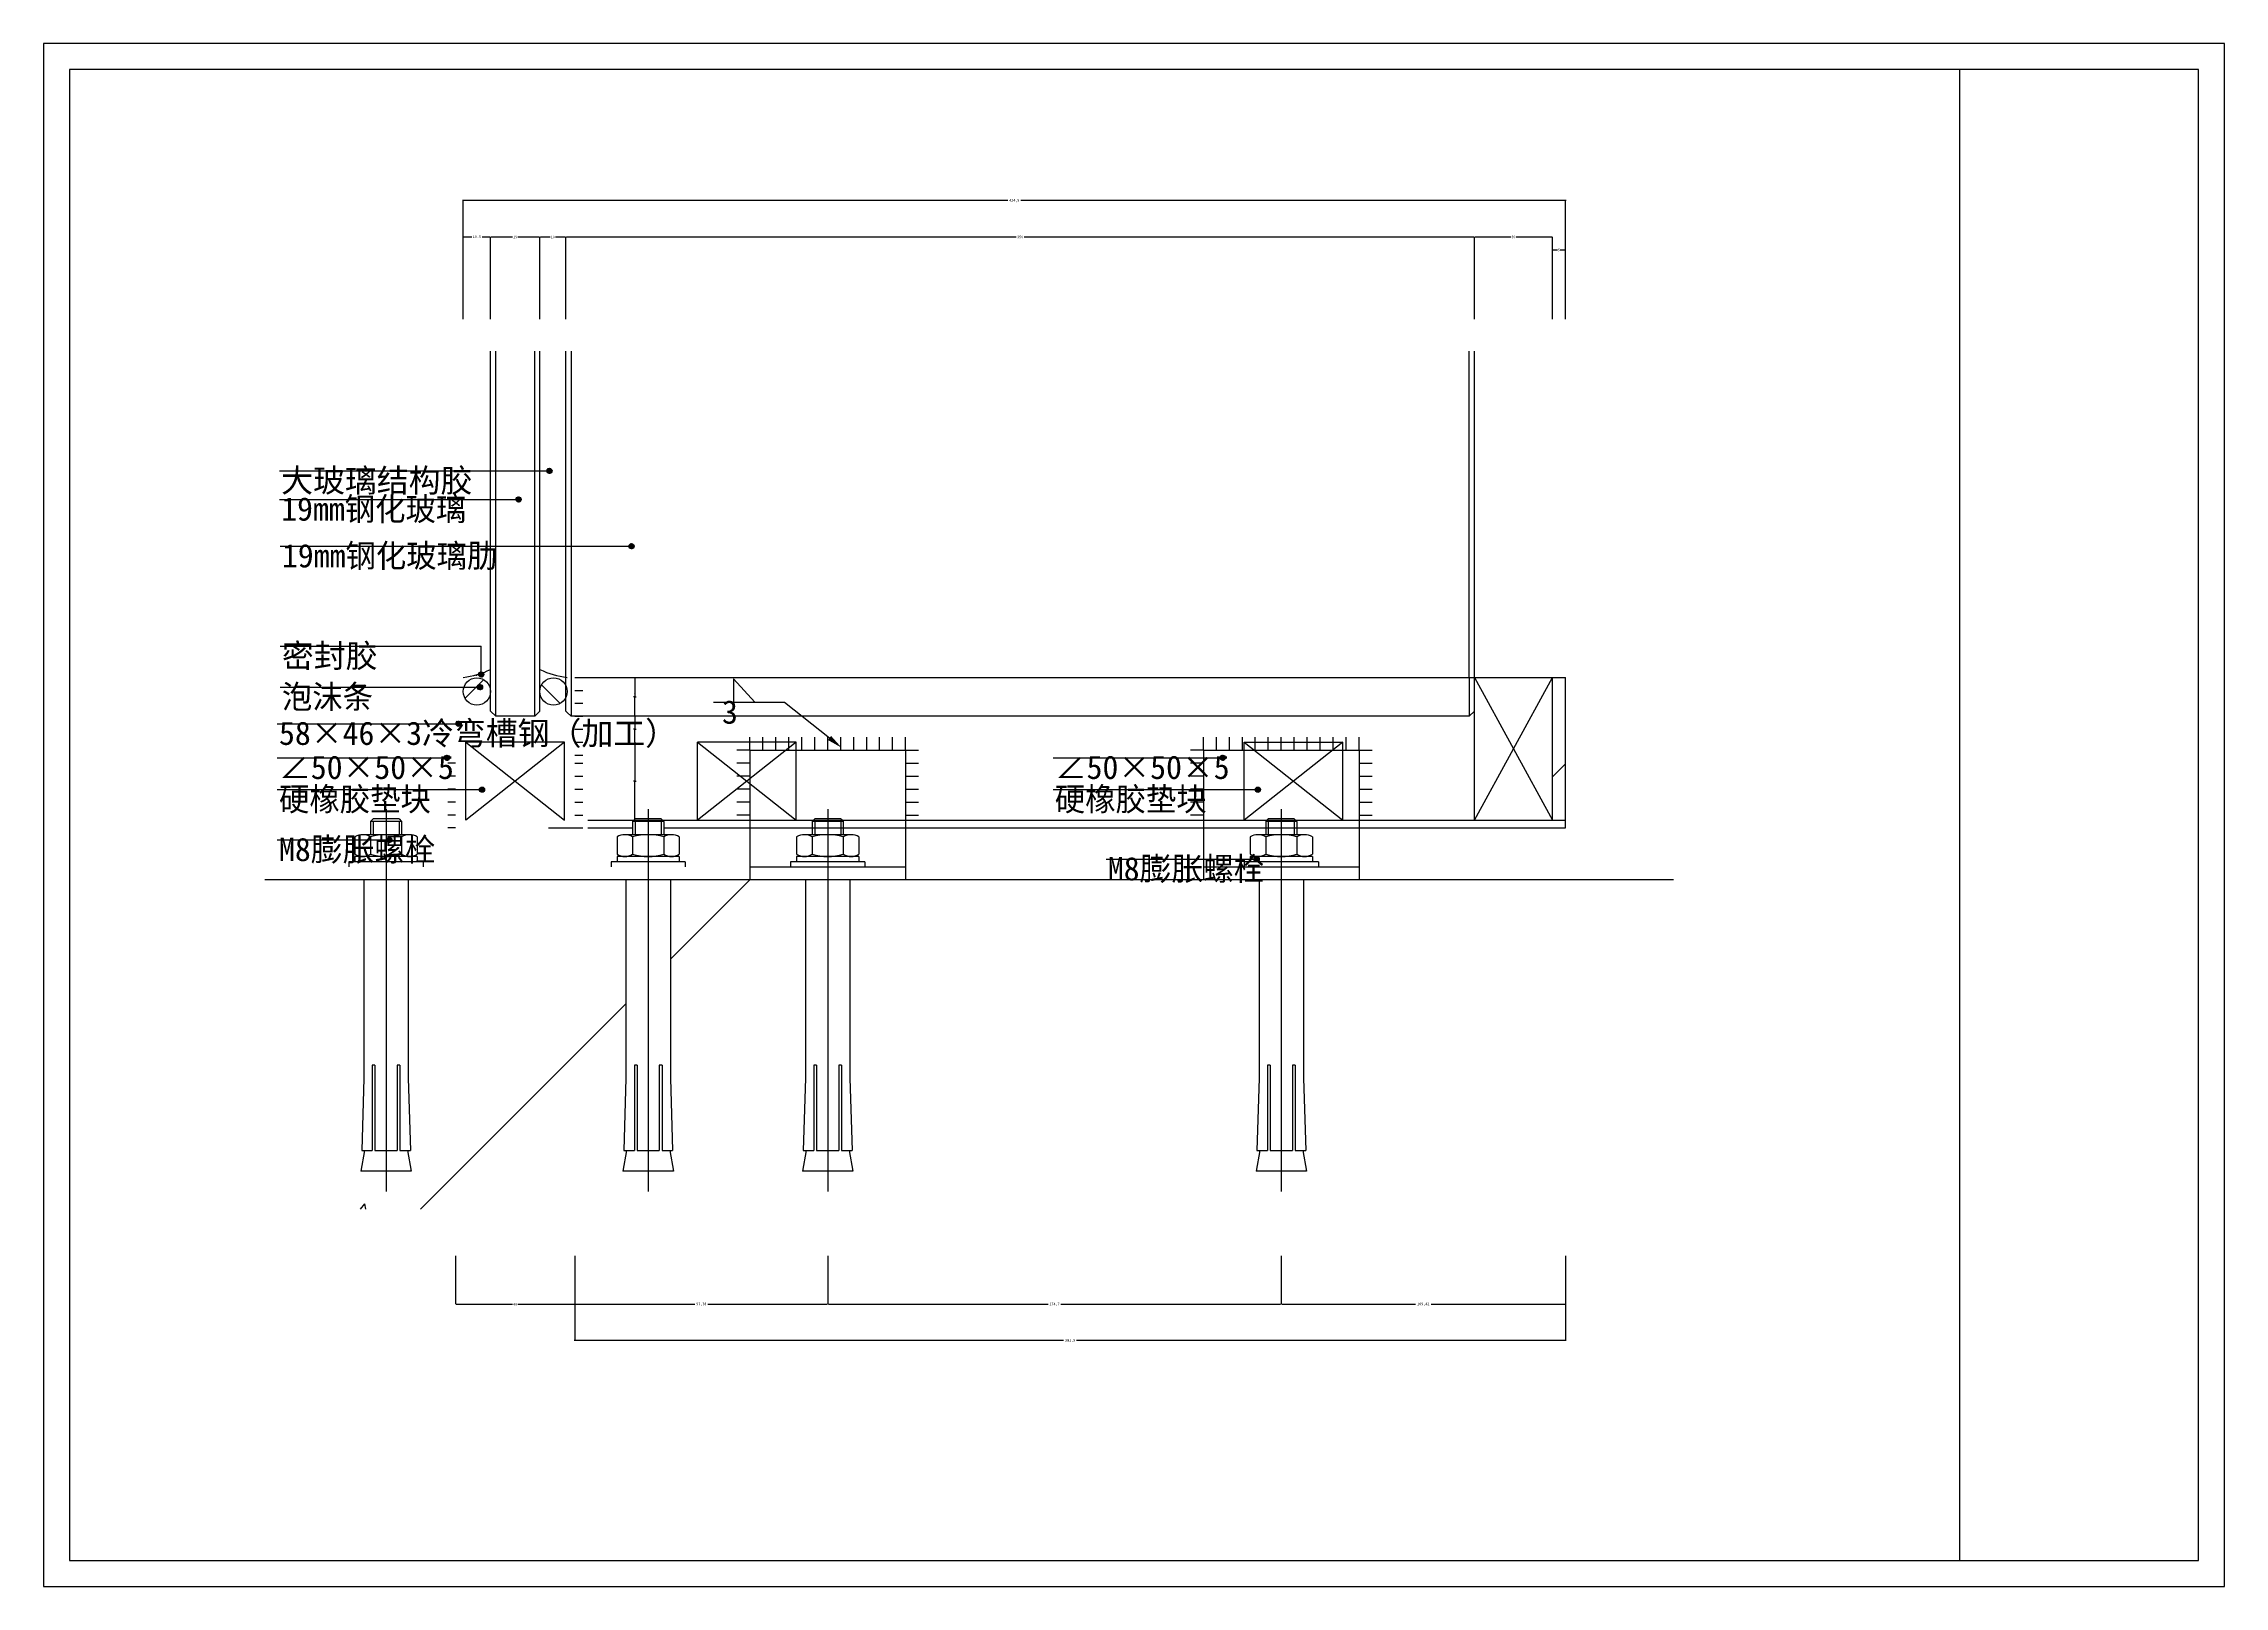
# Model space of a CAD drawing. Header units: metres. Extents: x 0 to 840, y 0 to 594.
import ezdxf

# ---------------------------------------------------------------- set-up
doc = ezdxf.new("R2010")
doc.units = ezdxf.units.M
for name, color, linetype in [('ASHADE', 1, 'Continuous'), ('图层1', 8, 'Continuous'), ('图框', 5, 'Continuous'), ('外形', 3, 'Continuous'), ('文字标注1', 4, 'Continuous'), ('轴线', 6, 'Continuous')]:
    doc.layers.add(name, color=color, linetype=linetype)
doc.dimstyles.get("Standard").update_dxf_attribs({"dimtxt": 2.5, "dimasz": 2.5, "dimexe": 1.25, "dimexo": 0.625, "dimtad": 1, "dimcen": 2.5, "dimazin": 3, "dimtfac": 1, "dimtmove": 0, "dimatfit": 3})

# ---------------------------------------------------------------- blocks, each defined once
blk = doc.blocks.new('_CLOSEDFILLED')
at = {"color": 0, "linetype": 'BYBLOCK'}
blk.add_solid([(-1, 0.2), (0, 0), (-1, -0.2)], dxfattribs=at)
blk = doc.blocks.new('*D1')
for p, q in [((161.65, 487.87), (161.65, 519.56)), ((161.9, 519.56), (164.9, 519.56)), ((168.9, 519.56), (171.9, 519.56)), ((172.15, 487.87), (172.15, 519.56))]:
    blk.add_line(p, q)
at = {"layer": 'Defpoints'}
for p in [(161.65, 519.56), (161.65, 487.87), (172.15, 487.87)]:
    blk.add_point(p, dxfattribs=at)
at = {"xscale": 0.25, "yscale": 0.25, "rotation": 180}
blk.add_blockref('_CLOSEDFILLED', (161.65, 519.56), dxfattribs=at)
at = {"xscale": 0.25, "yscale": 0.25}
blk.add_blockref('_CLOSEDFILLED', (172.15, 519.56), dxfattribs=at)
at = {"insert": (166.9, 519.56), "char_height": 1, "attachment_point": 5}
blk.add_mtext('10,5', dxfattribs=at)
blk = doc.blocks.new('*D2')
for p, q in [((172.15, 487.87), (172.15, 519.56)), ((172.4, 519.56), (180.65, 519.56)), ((182.65, 519.56), (190.9, 519.56)), ((191.15, 487.87), (191.15, 519.56))]:
    blk.add_line(p, q)
at = {"layer": 'Defpoints'}
for p in [(172.15, 519.56), (172.15, 487.87), (191.15, 487.87)]:
    blk.add_point(p, dxfattribs=at)
at = {"xscale": 0.25, "yscale": 0.25, "rotation": 180}
blk.add_blockref('_CLOSEDFILLED', (172.15, 519.56), dxfattribs=at)
at = {"xscale": 0.25, "yscale": 0.25}
blk.add_blockref('_CLOSEDFILLED', (191.15, 519.56), dxfattribs=at)
at = {"insert": (181.65, 519.56), "char_height": 1, "attachment_point": 5}
blk.add_mtext('19', dxfattribs=at)
blk = doc.blocks.new('*D3')
for p, q in [((191.15, 487.87), (191.15, 519.56)), ((191.4, 519.56), (195.15, 519.56)), ((197.15, 519.56), (200.9, 519.56)), ((201.15, 487.87), (201.15, 519.56))]:
    blk.add_line(p, q)
at = {"layer": 'Defpoints'}
for p in [(191.15, 519.56), (191.15, 487.87), (201.15, 487.87)]:
    blk.add_point(p, dxfattribs=at)
at = {"xscale": 0.25, "yscale": 0.25, "rotation": 180}
blk.add_blockref('_CLOSEDFILLED', (191.15, 519.56), dxfattribs=at)
at = {"xscale": 0.25, "yscale": 0.25}
blk.add_blockref('_CLOSEDFILLED', (201.15, 519.56), dxfattribs=at)
at = {"insert": (196.15, 519.56), "char_height": 1, "attachment_point": 5}
blk.add_mtext('10', dxfattribs=at)
blk = doc.blocks.new('*D4')
for p, q in [((201.15, 487.87), (201.15, 519.56)), ((201.4, 519.56), (374.65, 519.56)), ((377.65, 519.56), (550.9, 519.56)), ((551.15, 487.87), (551.15, 519.56))]:
    blk.add_line(p, q)
at = {"layer": 'Defpoints'}
for p in [(201.15, 519.56), (201.15, 487.87), (551.15, 487.87)]:
    blk.add_point(p, dxfattribs=at)
at = {"xscale": 0.25, "yscale": 0.25, "rotation": 180}
blk.add_blockref('_CLOSEDFILLED', (201.15, 519.56), dxfattribs=at)
at = {"xscale": 0.25, "yscale": 0.25}
blk.add_blockref('_CLOSEDFILLED', (551.15, 519.56), dxfattribs=at)
at = {"insert": (376.15, 519.56), "char_height": 1, "attachment_point": 5}
blk.add_mtext('350', dxfattribs=at)
blk = doc.blocks.new('*D5')
for p, q in [((551.15, 487.87), (551.15, 519.56)), ((551.4, 519.56), (565.15, 519.56)), ((567.15, 519.56), (580.9, 519.56)), ((581.15, 487.87), (581.15, 519.56))]:
    blk.add_line(p, q)
at = {"layer": 'Defpoints'}
for p in [(551.15, 519.56), (551.15, 487.87), (581.15, 487.87)]:
    blk.add_point(p, dxfattribs=at)
at = {"xscale": 0.25, "yscale": 0.25, "rotation": 180}
blk.add_blockref('_CLOSEDFILLED', (551.15, 519.56), dxfattribs=at)
at = {"xscale": 0.25, "yscale": 0.25}
blk.add_blockref('_CLOSEDFILLED', (581.15, 519.56), dxfattribs=at)
at = {"insert": (566.15, 519.56), "char_height": 1, "attachment_point": 5}
blk.add_mtext('30', dxfattribs=at)
blk = doc.blocks.new('*D6')
for p, q in [((581.15, 487.87), (581.15, 514.56)), ((581.4, 514.56), (583.15, 514.56)), ((584.15, 514.56), (585.9, 514.56)), ((586.15, 487.87), (586.15, 514.56))]:
    blk.add_line(p, q)
at = {"layer": 'Defpoints'}
for p in [(581.15, 514.56), (581.15, 487.87), (586.15, 487.87)]:
    blk.add_point(p, dxfattribs=at)
at = {"xscale": 0.25, "yscale": 0.25, "rotation": 180}
blk.add_blockref('_CLOSEDFILLED', (581.15, 514.56), dxfattribs=at)
at = {"xscale": 0.25, "yscale": 0.25}
blk.add_blockref('_CLOSEDFILLED', (586.15, 514.56), dxfattribs=at)
at = {"insert": (583.65, 514.56), "char_height": 1, "attachment_point": 5}
blk.add_mtext('5', dxfattribs=at)
blk = doc.blocks.new('*D7')
for p, q in [((371.4, 533.56), (161.4, 533.56)), ((161.65, 487.87), (161.65, 533.56)), ((586.4, 533.56), (376.4, 533.56)), ((586.15, 487.87), (586.15, 533.56))]:
    blk.add_line(p, q)
at = {"layer": 'Defpoints'}
for p in [(586.15, 533.56), (161.65, 487.87), (586.15, 487.87)]:
    blk.add_point(p, dxfattribs=at)
at = {"xscale": 0.25, "yscale": 0.25}
blk.add_blockref('_CLOSEDFILLED', (161.65, 533.56), dxfattribs=at)
at = {"xscale": 0.25, "yscale": 0.25, "rotation": 180}
blk.add_blockref('_CLOSEDFILLED', (586.15, 533.56), dxfattribs=at)
at = {"insert": (373.9, 533.56), "char_height": 1, "attachment_point": 5}
blk.add_mtext('424,5', dxfattribs=at)
blk = doc.blocks.new('*D8')
for p, q in [((227.77, 350), (227.77, 342.5)), ((227.52, 342.5), (227.27, 342.5)), ((227.77, 335), (227.77, 342.5)), ((227.77, 342.5), (227.77, 342.5)), ((228.02, 342.5), (228.27, 342.5))]:
    blk.add_line(p, q)
at = {"layer": 'Defpoints'}
for p in [(227.77, 350), (227.77, 342.5), (227.77, 335)]:
    blk.add_point(p, dxfattribs=at)
at = {"xscale": 0.25, "yscale": 0.25}
blk.add_blockref('_CLOSEDFILLED', (227.77, 342.5), dxfattribs=at)
at = {"xscale": 0.25, "yscale": 0.25, "rotation": 180}
blk.add_blockref('_CLOSEDFILLED', (227.77, 342.5), dxfattribs=at)
at = {"insert": (227.77, 343.625), "char_height": 1, "attachment_point": 5}
blk.add_mtext('0', dxfattribs=at)
blk = doc.blocks.new('*D9')
for p, q in [((227.52, 330), (227.27, 330)), ((227.77, 335), (227.77, 330)), ((227.77, 325), (227.77, 330)), ((227.77, 330), (227.77, 330)), ((228.02, 330), (228.27, 330))]:
    blk.add_line(p, q)
at = {"layer": 'Defpoints'}
for p in [(227.77, 335), (227.77, 330), (227.77, 325)]:
    blk.add_point(p, dxfattribs=at)
at = {"xscale": 0.25, "yscale": 0.25}
blk.add_blockref('_CLOSEDFILLED', (227.77, 330), dxfattribs=at)
at = {"xscale": 0.25, "yscale": 0.25, "rotation": 180}
blk.add_blockref('_CLOSEDFILLED', (227.77, 330), dxfattribs=at)
at = {"insert": (227.77, 331.125), "char_height": 1, "attachment_point": 5}
blk.add_mtext('0', dxfattribs=at)
blk = doc.blocks.new('*D10')
for p, q in [((227.77, 325), (227.77, 310)), ((227.52, 310), (227.27, 310)), ((227.77, 295), (227.77, 310)), ((227.77, 310), (227.77, 310)), ((228.02, 310), (228.27, 310))]:
    blk.add_line(p, q)
at = {"layer": 'Defpoints'}
for p in [(227.77, 325), (227.77, 310), (227.77, 295)]:
    blk.add_point(p, dxfattribs=at)
at = {"xscale": 0.25, "yscale": 0.25}
blk.add_blockref('_CLOSEDFILLED', (227.77, 310), dxfattribs=at)
at = {"xscale": 0.25, "yscale": 0.25, "rotation": 180}
blk.add_blockref('_CLOSEDFILLED', (227.77, 310), dxfattribs=at)
at = {"insert": (227.77, 311.125), "char_height": 1, "attachment_point": 5}
blk.add_mtext('0', dxfattribs=at)
blk = doc.blocks.new('*D11')
for p, q in [((158.65, 127.25), (158.65, 108.62)), ((204.65, 127.25), (204.65, 108.62)), ((158.9, 108.62), (180.65, 108.62)), ((182.65, 108.62), (204.4, 108.62))]:
    blk.add_line(p, q)
at = {"layer": 'Defpoints'}
for p in [(158.65, 127.25), (204.65, 127.25), (158.65, 108.62)]:
    blk.add_point(p, dxfattribs=at)
at = {"xscale": 0.25, "yscale": 0.25, "rotation": 180}
blk.add_blockref('_CLOSEDFILLED', (158.65, 108.62), dxfattribs=at)
at = {"xscale": 0.25, "yscale": 0.25}
blk.add_blockref('_CLOSEDFILLED', (204.65, 108.62), dxfattribs=at)
at = {"insert": (181.65, 108.62), "char_height": 1, "attachment_point": 5}
blk.add_mtext('46', dxfattribs=at)
blk = doc.blocks.new('*D12')
for p, q in [((204.65, 127.25), (204.65, 108.62)), ((302.03, 127.25), (302.03, 108.62)), ((204.9, 108.62), (250.84, 108.62)), ((255.84, 108.62), (301.78, 108.62))]:
    blk.add_line(p, q)
at = {"layer": 'Defpoints'}
for p in [(204.65, 127.25), (302.03, 127.25), (204.65, 108.62)]:
    blk.add_point(p, dxfattribs=at)
at = {"xscale": 0.25, "yscale": 0.25, "rotation": 180}
blk.add_blockref('_CLOSEDFILLED', (204.65, 108.62), dxfattribs=at)
at = {"xscale": 0.25, "yscale": 0.25}
blk.add_blockref('_CLOSEDFILLED', (302.03, 108.62), dxfattribs=at)
at = {"insert": (253.34, 108.62), "char_height": 1, "attachment_point": 5}
blk.add_mtext('97,38', dxfattribs=at)
blk = doc.blocks.new('*D13')
for p, q in [((302.03, 127.25), (302.03, 108.62)), ((476.73, 127.25), (476.73, 108.62)), ((302.28, 108.62), (386.88, 108.62)), ((391.88, 108.62), (476.48, 108.62))]:
    blk.add_line(p, q)
at = {"layer": 'Defpoints'}
for p in [(302.03, 127.25), (476.73, 127.25), (302.03, 108.62)]:
    blk.add_point(p, dxfattribs=at)
at = {"xscale": 0.25, "yscale": 0.25, "rotation": 180}
blk.add_blockref('_CLOSEDFILLED', (302.03, 108.62), dxfattribs=at)
at = {"xscale": 0.25, "yscale": 0.25}
blk.add_blockref('_CLOSEDFILLED', (476.73, 108.62), dxfattribs=at)
at = {"insert": (389.38, 108.62), "char_height": 1, "attachment_point": 5}
blk.add_mtext('174,7', dxfattribs=at)
blk = doc.blocks.new('*D14')
for p, q in [((476.73, 127.25), (476.73, 108.62)), ((586.15, 127.25), (586.15, 108.62)), ((476.98, 108.62), (528.44, 108.62)), ((534.44, 108.62), (585.9, 108.62))]:
    blk.add_line(p, q)
at = {"layer": 'Defpoints'}
for p in [(476.73, 127.25), (586.15, 127.25), (476.73, 108.62)]:
    blk.add_point(p, dxfattribs=at)
at = {"xscale": 0.25, "yscale": 0.25, "rotation": 180}
blk.add_blockref('_CLOSEDFILLED', (476.73, 108.62), dxfattribs=at)
at = {"xscale": 0.25, "yscale": 0.25}
blk.add_blockref('_CLOSEDFILLED', (586.15, 108.62), dxfattribs=at)
at = {"insert": (531.44, 108.62), "char_height": 1, "attachment_point": 5}
blk.add_mtext('109,42', dxfattribs=at)
blk = doc.blocks.new('*D15')
for p, q in [((204.65, 127.25), (204.65, 94.62)), ((586.15, 127.25), (586.15, 94.62)), ((392.9, 94.62), (204.4, 94.62)), ((586.4, 94.62), (397.9, 94.62))]:
    blk.add_line(p, q)
at = {"layer": 'Defpoints'}
for p in [(204.65, 127.25), (586.15, 127.25), (586.15, 94.62)]:
    blk.add_point(p, dxfattribs=at)
at = {"xscale": 0.25, "yscale": 0.25}
blk.add_blockref('_CLOSEDFILLED', (204.65, 94.62), dxfattribs=at)
at = {"xscale": 0.25, "yscale": 0.25, "rotation": 180}
blk.add_blockref('_CLOSEDFILLED', (586.15, 94.62), dxfattribs=at)
at = {"insert": (395.4, 94.62), "char_height": 1, "attachment_point": 5}
blk.add_mtext('381,5', dxfattribs=at)

msp = doc.modelspace()

# ---------------------------------------------------------------- hatches: boundary and pattern name
at = {"layer": 'ASHADE'}
h = msp.add_hatch(dxfattribs=at)
h.set_pattern_fill('SOLID')
h.paths.add_polyline_path([(193.83, 429.48, 1), (195.83, 429.48, 1)])
h = msp.add_hatch(dxfattribs=at)
h.set_pattern_fill('SOLID')
h.paths.add_polyline_path([(181.93, 418.5, 1), (183.93, 418.5, 1)])
h = msp.add_hatch(dxfattribs=at)
h.set_pattern_fill('SOLID')
h.paths.add_polyline_path([(225.46, 400.5, 1), (227.46, 400.5, 1)])
h = msp.add_hatch(dxfattribs=at)
h.set_pattern_fill('SOLID')
h.paths.add_polyline_path([(167.09, 346.22, 1), (169.09, 346.22, 1)])
h = msp.add_hatch(dxfattribs=at)
h.set_pattern_fill('SOLID')
h.paths.add_polyline_path([(167.57, 351.1, 1), (169.57, 351.1, 1)])
h = msp.add_hatch(dxfattribs=at)
h.set_pattern_fill('SOLID')
h.paths.add_polyline_path([(158.85, 332.14, 1), (160.85, 332.14, 1)])
h = msp.add_hatch(dxfattribs=at)
h.set_pattern_fill('SOLID')
h.paths.add_polyline_path([(154.36, 319.02, 1), (156.36, 319.02, 1)])
h = msp.add_hatch(dxfattribs=at)
h.set_pattern_fill('SOLID')
h.paths.add_polyline_path([(453.18, 319.02, 1), (455.18, 319.02, 1)])
h = msp.add_hatch(dxfattribs=at)
h.set_pattern_fill('SOLID')
h.paths.add_polyline_path([(167.88, 306.76, 1), (169.88, 306.76, 1)])
h = msp.add_hatch(dxfattribs=at)
h.set_pattern_fill('SOLID')
h.paths.add_polyline_path([(466.7, 306.76, 1), (468.7, 306.76, 1)])
h = msp.add_hatch(dxfattribs=at)
h.set_pattern_fill('SOLID')
h.paths.add_polyline_path([(132.17, 287.41, 1), (134.17, 287.41, 1)])
h = msp.add_hatch(dxfattribs=at)
h.set_pattern_fill('SOLID')
h.paths.add_polyline_path([(466.27, 279.99, 1), (468.27, 279.99, 1)])
at = {"layer": '图层1'}
h = msp.add_hatch(dxfattribs=at)
h.set_pattern_fill('AR-SAND', scale=2)
h.paths.add_polyline_path([(201.15, 475.65), (191.15, 475.65), (191.15, 353.02, 0.08), (201.15, 350.06)])
h = msp.add_hatch(dxfattribs=at)
h.set_pattern_fill('AR-RROOF', scale=50)
h.paths.add_polyline_path([(549.15, 475.65), (203.15, 475.65), (203.15, 350), (204.65, 350), (549.15, 350)])
h = msp.add_hatch(dxfattribs=at)
h.set_pattern_fill('AR-SAND', scale=0.5)
h.paths.add_polyline_path([(172.15, 353.02, -0.09), (161.65, 350), (161.65, 344.57, -1), (172.15, 344.57)])
h = msp.add_hatch(dxfattribs=at)
h.set_pattern_fill('AR-SAND', scale=0.5)
h.paths.add_polyline_path([(191.15, 353.02, 0.09), (201.65, 350), (201.65, 344.57, 1), (191.15, 344.57)])
h = msp.add_hatch(dxfattribs=at)
h.set_pattern_fill('ANSI37', scale=20)
h.paths.add_polyline_path([(161.65, 344.57, 1), (172.15, 344.57, 1)])
h = msp.add_hatch(dxfattribs=at)
h.set_pattern_fill('ANSI37', scale=20)
h.paths.add_polyline_path([(191.15, 344.57, 1), (201.65, 344.57, 1)])
h = msp.add_hatch(dxfattribs=at)
h.set_pattern_fill('ANSI31', scale=20)
h.paths.add_polyline_path([(581.15, 295), (586.15, 295), (586.15, 350), (581.15, 350)])
h = msp.add_hatch(dxfattribs=at)
h.set_pattern_fill('ANSI31', scale=300)
h.paths.add_polyline_path([(468.15, 272), (310.6, 272), (310.6, 195.65), (311.43, 167.78), (310.34, 167.78), (311.74, 159.82), (292.31, 159.82), (293.71, 167.78), (292.63, 167.78), (293.45, 195.65), (293.45, 272), (241.45, 272), (241.45, 195.65), (242.27, 167.78), (241.18, 167.78), (242.58, 159.82), (223.16, 159.82), (224.56, 167.78), (223.47, 167.78), (224.29, 195.65), (224.29, 272), (204.65, 272), (140.48, 272), (140.48, 195.65), (141.3, 167.78), (140.22, 167.78), (141.62, 159.82), (122.19, 159.82), (123.59, 167.78), (122.51, 167.78), (123.33, 195.65), (123.33, 272), (85.15, 272), (85.15, 145.19), (627.82, 145.19), (627.82, 272), (485.3, 272), (485.3, 195.65), (486.13, 167.78), (485.04, 167.78), (486.44, 159.82), (467.01, 159.82), (468.42, 167.78), (467.33, 167.78), (468.15, 195.65)])
h = msp.add_hatch(dxfattribs=at)
h.set_pattern_fill('AR-CONC', scale=10)
h.paths.add_polyline_path([(468.15, 272), (310.6, 272), (310.6, 195.65), (311.43, 167.78), (310.34, 167.78), (311.74, 159.82), (292.31, 159.82), (293.71, 167.78), (292.63, 167.78), (293.45, 195.65), (293.45, 272), (241.45, 272), (241.45, 195.65), (242.27, 167.78), (241.18, 167.78), (242.58, 159.82), (223.16, 159.82), (224.56, 167.78), (223.47, 167.78), (224.29, 195.65), (224.29, 272), (204.65, 272), (140.48, 272), (140.48, 195.65), (141.3, 167.78), (140.22, 167.78), (141.62, 159.82), (122.19, 159.82), (123.59, 167.78), (122.51, 167.78), (123.33, 195.65), (123.33, 272), (85.15, 272), (85.15, 145.19), (627.82, 145.19), (627.82, 272), (485.3, 272), (485.3, 195.65), (486.13, 167.78), (485.04, 167.78), (486.44, 159.82), (467.01, 159.82), (468.42, 167.78), (467.33, 167.78), (468.15, 195.65)])

# ---------------------------------------------------------------- linework, layer by layer
for p, q in [((174.15, 335), (174.15, 475.65)), ((189.15, 335), (189.15, 475.65)), ((203.15, 475.65), (203.15, 350)), ((549.15, 350), (549.15, 475.65)), ((200.65, 325), (162.65, 325)), ((162.65, 295), (162.65, 325)), ((162.65, 325), (200.65, 295)), ((200.65, 325), (162.65, 295)), ((200.65, 295), (200.65, 325)), ((126.91, 295.55), (125.91, 294.55)), ((125.91, 294.55), (125.91, 289.4)), ((137.91, 294.55), (125.91, 294.55)), ((136.91, 295.55), (126.91, 295.55)), ((126.91, 294.55), (126.91, 289.4)), ((136.91, 295.55), (137.91, 294.55)), ((136.91, 294.55), (136.91, 289.4)), ((137.91, 294.55), (137.91, 289.4)), ((227.87, 295.55), (226.87, 294.55)), ((226.87, 294.55), (226.87, 289.4)), ((238.87, 294.55), (226.87, 294.55)), ((237.87, 295.55), (227.87, 295.55)), ((227.87, 294.55), (227.87, 289.4)), ((237.87, 295.55), (238.87, 294.55)), ((237.87, 294.55), (237.87, 289.4)), ((238.87, 294.55), (238.87, 289.4)), ((297.03, 295.55), (296.03, 294.55)), ((296.03, 294.55), (296.03, 289.4)), ((308.03, 294.55), (296.03, 294.55)), ((307.03, 295.55), (297.03, 295.55)), ((297.03, 294.55), (297.03, 289.4)), ((307.03, 295.55), (308.03, 294.55)), ((307.03, 294.55), (307.03, 289.4)), ((308.03, 294.55), (308.03, 289.4)), ((471.73, 295.55), (470.73, 294.55)), ((470.73, 294.55), (470.73, 289.4)), ((482.73, 294.55), (470.73, 294.55)), ((481.73, 295.55), (471.73, 295.55)), ((471.73, 294.55), (471.73, 289.4)), ((481.73, 295.55), (482.73, 294.55)), ((481.73, 294.55), (481.73, 289.4)), ((482.73, 294.55), (482.73, 289.4)), ((119.92, 288.54), (119.92, 281.87)), ((140.9, 289.4), (122.91, 289.4)), ((125.91, 288.54), (125.91, 281.87)), ((137.9, 288.54), (137.9, 281.87)), ((143.89, 288.54), (143.89, 281.87)), ((220.88, 288.54), (220.88, 281.87)), ((241.86, 289.4), (223.88, 289.4)), ((226.88, 288.54), (226.88, 281.87)), ((238.87, 288.54), (238.87, 281.87)), ((244.86, 288.54), (244.86, 281.87)), ((290.04, 288.54), (290.04, 281.87)), ((311.02, 289.4), (293.03, 289.4)), ((296.03, 288.54), (296.03, 281.87)), ((308.02, 288.54), (308.02, 281.87)), ((314.02, 288.54), (314.02, 281.87)), ((464.74, 288.54), (464.74, 281.87)), ((485.72, 289.4), (467.74, 289.4)), ((470.73, 288.54), (470.73, 281.87)), ((482.72, 288.54), (482.72, 281.87)), ((488.72, 288.54), (488.72, 281.87)), ((117.6, 279), (117.6, 277)), ((146.22, 279), (117.6, 279)), ((119.92, 281), (119.92, 279)), ((143.89, 281), (119.92, 281)), ((143.89, 281), (143.89, 279)), ((146.22, 279), (146.22, 277)), ((218.56, 279), (218.56, 277)), ((247.18, 279), (218.56, 279)), ((220.88, 281), (220.88, 279)), ((244.86, 281), (220.88, 281)), ((244.86, 281), (244.86, 279)), ((247.18, 279), (247.18, 277)), ((316.34, 279), (287.72, 279)), ((287.72, 279), (287.72, 277)), ((314.02, 281), (290.04, 281)), ((290.04, 281), (290.04, 279)), ((314.02, 281), (314.02, 279)), ((316.34, 279), (316.34, 277)), ((462.42, 279), (462.42, 277)), ((491.04, 279), (462.42, 279)), ((464.74, 281), (464.74, 279)), ((488.72, 281), (464.74, 281)), ((488.72, 281), (488.72, 279)), ((491.04, 279), (491.04, 277)), ((123.33, 272), (123.33, 195.65)), ((140.48, 272), (140.48, 195.65)), ((224.29, 272), (224.29, 195.65)), ((241.45, 272), (241.45, 195.65)), ((293.45, 272), (293.45, 195.65)), ((310.6, 272), (310.6, 195.65)), ((468.15, 272), (468.15, 195.65)), ((485.3, 272), (485.3, 195.65)), ((123.33, 195.65), (122.51, 167.78)), ((126.58, 200.73), (126.58, 167.78)), ((127.62, 200.73), (126.58, 200.73)), ((127.62, 200.73), (127.62, 167.78)), ((136.19, 200.73), (136.19, 167.78)), ((137.23, 200.73), (136.19, 200.73)), ((137.23, 200.73), (137.23, 167.78)), ((140.48, 195.65), (141.3, 167.78)), ((224.29, 195.65), (223.47, 167.78)), ((227.54, 200.73), (227.54, 167.78)), ((228.58, 200.73), (227.54, 200.73)), ((228.58, 200.73), (228.58, 167.78)), ((237.16, 200.73), (237.16, 167.78)), ((238.2, 200.73), (237.16, 200.73)), ((238.2, 200.73), (238.2, 167.78)), ((241.45, 195.65), (242.27, 167.78)), ((293.45, 195.65), (292.63, 167.78)), ((297.74, 200.73), (296.7, 200.73)), ((296.7, 200.73), (296.7, 167.78)), ((297.74, 200.73), (297.74, 167.78)), ((307.35, 200.73), (306.31, 200.73)), ((306.31, 200.73), (306.31, 167.78)), ((307.35, 200.73), (307.35, 167.78)), ((310.6, 195.65), (311.43, 167.78)), ((468.15, 195.65), (467.33, 167.78)), ((471.4, 200.73), (471.4, 167.78)), ((472.44, 200.73), (471.4, 200.73)), ((472.44, 200.73), (472.44, 167.78)), ((481.02, 200.73), (481.02, 167.78)), ((482.06, 200.73), (481.02, 200.73)), ((482.06, 200.73), (482.06, 167.78)), ((485.3, 195.65), (486.13, 167.78)), ((123.59, 167.78), (122.19, 159.82)), ((141.62, 159.82), (122.19, 159.82)), ((122.51, 167.78), (126.58, 167.78)), ((127.62, 167.78), (136.19, 167.78)), ((137.23, 167.78), (141.3, 167.78)), ((140.22, 167.78), (141.62, 159.82)), ((224.56, 167.78), (223.16, 159.82)), ((242.58, 159.82), (223.16, 159.82)), ((223.47, 167.78), (227.54, 167.78)), ((228.58, 167.78), (237.16, 167.78)), ((238.2, 167.78), (242.27, 167.78)), ((241.18, 167.78), (242.58, 159.82)), ((293.71, 167.78), (292.31, 159.82)), ((311.74, 159.82), (292.31, 159.82)), ((292.63, 167.78), (296.7, 167.78)), ((297.74, 167.78), (306.31, 167.78)), ((307.35, 167.78), (311.43, 167.78)), ((310.34, 167.78), (311.74, 159.82)), ((468.42, 167.78), (467.01, 159.82)), ((486.44, 159.82), (467.01, 159.82)), ((467.33, 167.78), (471.4, 167.78)), ((472.44, 167.78), (481.02, 167.78)), ((482.06, 167.78), (486.13, 167.78)), ((485.04, 167.78), (486.44, 159.82))]:
    msp.add_line(p, q)
for centre in [(166.9, 344.57), (196.4, 344.57)]:
    msp.add_circle(centre, 5.25)
for centre, radius, start, end in [((158.26, 381.55), 31.73, 276.13, 295.96), ((205.04, 381.55), 31.73, 244.04, 263.87), ((122.91, 283.77), 5.63, 57.86, 122.14), ((125.91, 288.54), 0, 205.73, 270), ((131.91, 268.16), 21.24, 73.61, 106.39), ((140.9, 283.77), 5.63, 57.86, 122.14), ((223.88, 283.77), 5.63, 57.86, 122.14), ((232.87, 268.16), 21.24, 73.61, 106.39), ((226.88, 288.54), 0, 205.73, 270), ((241.86, 283.77), 5.63, 57.86, 122.14), ((293.03, 283.77), 5.63, 57.86, 122.14), ((296.03, 288.54), 0, 205.73, 270), ((302.03, 268.16), 21.24, 73.61, 106.39), ((311.02, 283.77), 5.63, 57.86, 122.14), ((467.74, 283.77), 5.63, 57.86, 122.14), ((470.73, 288.54), 0, 205.73, 270), ((476.73, 268.16), 21.24, 73.61, 106.39), ((485.72, 283.77), 5.63, 57.86, 122.14), ((122.91, 286.64), 5.63, 237.86, 302.14), ((131.91, 302.25), 21.24, 253.61, 286.39), ((140.9, 286.64), 5.63, 237.86, 302.14), ((223.88, 286.64), 5.63, 237.86, 302.14), ((232.87, 302.25), 21.24, 253.61, 286.39), ((241.86, 286.64), 5.63, 237.86, 302.14), ((293.03, 286.64), 5.63, 237.86, 302.14), ((302.03, 302.25), 21.24, 253.61, 286.39), ((311.02, 286.64), 5.63, 237.86, 302.14), ((467.74, 286.64), 5.63, 237.86, 302.14), ((476.73, 302.25), 21.24, 253.61, 286.39), ((485.72, 286.64), 5.63, 237.86, 302.14)]:
    msp.add_arc(centre, radius, start, end)
at = {"layer": 'ASHADE'}
for p, q in [((90.82, 429.48), (194.83, 429.48)), ((90.81, 418.5), (182.93, 418.5)), ((91.1, 400.5), (226.46, 400.5)), ((91.1, 361.98), (168.57, 361.98)), ((168.57, 351.1), (168.57, 361.98)), ((91.1, 346.22), (168.09, 346.22)), ((265.78, 349.41), (265.78, 340.49)), ((265.78, 349.41), (273.91, 340.49)), ((258.03, 340.49), (285.35, 340.49)), ((285.35, 340.49), (302.7, 326.66)), ((89.98, 332.14), (159.85, 332.14)), ((89.98, 319.02), (155.36, 319.02)), ((388.8, 319.02), (454.18, 319.02)), ((89.98, 306.76), (168.88, 306.76)), ((388.8, 306.76), (467.7, 306.76)), ((89.98, 287.41), (133.17, 287.41)), ((409.23, 279.99), (467.27, 279.99))]:
    msp.add_line(p, q, dxfattribs=at)
for centre in [(194.83, 429.48), (182.93, 418.5), (226.46, 400.5), (168.09, 346.22), (168.57, 351.1), (159.85, 332.14), (155.36, 319.02), (454.18, 319.02), (168.88, 306.76), (467.7, 306.76), (133.17, 287.41), (467.27, 279.99)]:
    msp.add_circle(centre, 1, dxfattribs=at)
msp.add_solid([(302.08, 325.87), (303.32, 327.44), (307.39, 322.91)], dxfattribs=at)
at = {"layer": '图层1'}
for p, q in [((840, 594), (0, 594)), ((0, 594), (0, 0)), ((840, 0), (840, 594)), ((203.15, 350), (203.15, 335)), ((204.65, 345), (207.65, 345)), ((549.15, 350), (549.15, 335)), ((551.15, 295), (551.15, 350)), ((551.15, 350), (581.15, 295)), ((551.15, 295), (581.15, 350)), ((581.15, 295), (581.15, 350)), ((201.65, 336.5), (203.15, 335)), ((204.65, 340), (207.65, 340)), ((549.15, 335), (551.15, 337)), ((549.15, 335), (203.15, 335)), ((204.65, 335), (207.65, 335)), ((204.65, 330), (207.65, 330)), ((204.65, 325), (207.65, 325)), ((204.65, 320), (207.65, 320)), ((289.89, 325), (251.89, 325)), ((289.89, 325), (251.89, 295)), ((251.89, 325), (289.89, 295)), ((251.89, 295), (251.89, 325)), ((272.03, 322), (267.03, 322)), ((272.03, 322), (272.03, 327)), ((277.03, 322), (277.03, 327)), ((282.03, 322), (282.03, 327)), ((287.03, 322), (287.03, 327)), ((289.89, 295), (289.89, 325)), ((292.03, 322), (292.03, 327)), ((297.03, 322), (297.03, 327)), ((302.03, 322), (302.03, 327)), ((307.03, 322), (307.03, 327)), ((312.03, 322), (312.03, 327)), ((317.03, 322), (317.03, 327)), ((322.03, 322), (322.03, 327)), ((327.03, 322), (327.03, 327)), ((332.03, 322), (332.03, 327)), ((332.03, 322), (337.03, 322)), ((446.73, 322), (441.73, 322)), ((446.73, 322), (446.73, 327)), ((451.73, 322), (451.73, 327)), ((456.73, 322), (456.73, 327)), ((461.73, 322), (461.73, 327)), ((500.42, 325), (462.42, 295)), ((462.42, 325), (500.42, 325)), ((462.42, 325), (500.42, 295)), ((462.42, 295), (462.42, 325)), ((466.73, 322), (466.73, 327)), ((471.73, 322), (471.73, 327)), ((476.73, 322), (476.73, 327)), ((481.73, 322), (481.73, 327)), ((486.73, 322), (486.73, 327)), ((491.73, 322), (491.73, 327)), ((496.73, 322), (496.73, 327)), ((500.42, 295), (500.42, 325)), ((501.73, 322), (501.73, 327)), ((506.73, 322), (506.73, 327)), ((506.73, 322), (511.73, 322)), ((158.65, 317), (155.65, 317)), ((158.65, 312), (155.65, 312)), ((204.65, 317), (207.65, 317)), ((204.65, 312), (207.65, 312)), ((272.03, 317), (267.03, 317)), ((272.03, 312), (267.03, 312)), ((332.03, 317), (337.03, 317)), ((332.03, 312), (337.03, 312)), ((446.73, 317), (441.73, 317)), ((446.73, 312), (441.73, 312)), ((506.73, 317), (511.73, 317)), ((506.73, 312), (511.73, 312)), ((158.65, 307), (155.65, 307)), ((204.65, 307), (207.65, 307)), ((272.03, 307), (267.03, 307)), ((332.03, 307), (337.03, 307)), ((446.73, 307), (441.73, 307)), ((506.73, 307), (511.73, 307)), ((158.65, 302), (155.65, 302)), ((158.65, 297), (155.65, 297)), ((204.65, 302), (207.65, 302)), ((204.65, 297), (207.65, 297)), ((209.65, 295), (586.15, 295)), ((272.03, 302), (267.03, 302)), ((272.03, 297), (267.03, 297)), ((332.03, 302), (337.03, 302)), ((332.03, 297), (337.03, 297)), ((446.73, 302), (441.73, 302)), ((446.73, 297), (441.73, 297)), ((506.73, 302), (511.73, 302)), ((506.73, 297), (511.73, 297)), ((158.65, 292), (155.65, 292)), ((204.65, 292), (207.65, 292)), ((272.03, 292), (332.03, 292)), ((446.73, 292), (506.73, 292)), ((0, 0), (840, 0))]:
    msp.add_line(p, q, dxfattribs=at)
at = {"layer": '图框'}
for p, q in [((830, 584), (10, 584)), ((10, 584), (10, 10)), ((830, 10), (830, 584)), ((10, 10), (830, 10))]:
    msp.add_line(p, q, dxfattribs=at)
at = {"layer": '外形'}
for p, q in [((738.16, 10), (738.16, 584)), ((172.15, 337), (172.15, 475.65)), ((191.15, 337), (191.15, 475.65)), ((201.15, 337), (201.15, 475.65)), ((551.15, 350), (551.15, 475.65)), ((174.15, 335), (172.15, 337)), ((189.15, 335), (191.15, 337)), ((201.65, 336.5), (201.15, 337)), ((189.15, 335), (174.15, 335)), ((627.82, 272), (85.15, 272))]:
    msp.add_line(p, q, dxfattribs=at)
at = {"layer": '文字标注1'}
for p, q in [((204.65, 350), (586.15, 350)), ((586.15, 292), (586.15, 350)), ((272.03, 322), (272.03, 272)), ((272.03, 322), (332.03, 322)), ((332.03, 322), (332.03, 272)), ((446.73, 322), (506.73, 322)), ((446.73, 322), (446.73, 272)), ((506.73, 322), (506.73, 272)), ((194.51, 292), (204.65, 292)), ((209.65, 292), (226.87, 292)), ((238.87, 292), (272.03, 292)), ((332.03, 292), (446.73, 292)), ((506.73, 292), (586.15, 292)), ((272.03, 277), (332.03, 277)), ((446.73, 277), (506.73, 277))]:
    msp.add_line(p, q, dxfattribs=at)
at = {"layer": '轴线'}
for p, q in [((131.91, 299.24), (131.91, 152.06)), ((232.87, 299.24), (232.87, 152.06)), ((302.03, 299.24), (302.03, 152.06)), ((476.73, 299.24), (476.73, 152.06))]:
    msp.add_line(p, q, dxfattribs=at)

# ---------------------------------------------------------------- texts
at = {"layer": 'ASHADE', "char_height": 9, "attachment_point": 1}
for s, insert in [('{\\fSystem|b0|i0|c134|p32;大玻璃结构胶}', (91.51, 430.32)), ('19mm钢化玻璃', (91.5, 419.34)), ('19mm钢化玻璃肋', (91.79, 401.34)), ('{\\fSystem|b0|i0|c134|p32;密封胶}', (91.79, 362.81)), ('泡沫条', (91.79, 347.06)), ('3', (261.3, 341.15)), ('58×46×3{\\fSystem|b0|i0|c134|p32;冷弯槽钢（加工）}', (90.67, 332.98)), ('∠50×50×5', (90.67, 319.86)), ('∠50×50×5', (389.49, 319.86)), ('硬橡胶垫块', (90.67, 307.6)), ('硬橡胶垫块', (389.49, 307.6)), ('M8{\\fSystem|b0|i0|c134|p32;膨胀}螺栓', (90.67, 288.25)), ('M8{\\fSystem|b0|i0|c134|p32;膨胀}螺栓', (409.92, 280.83))]:
    msp.add_mtext(s, dxfattribs=dict(at, insert=insert))

# ---------------------------------------------------------------- dimensions: what is measured, and where the dimension line sits
for base, p1, p2, picture, middle in [((586.15, 533.56), (586.15, 487.87), (161.65, 487.87), '*D7', (373.9, 533.56)), ((161.65, 519.56), (161.65, 487.87), (172.15, 487.87), '*D1', (166.9, 519.56)), ((172.15, 519.56), (172.15, 487.87), (191.15, 487.87), '*D2', (181.65, 519.56)), ((191.15, 519.56), (191.15, 487.87), (201.15, 487.87), '*D3', (196.15, 519.56)), ((201.15, 519.56), (201.15, 487.87), (551.15, 487.87), '*D4', (376.15, 519.56)), ((551.15, 519.56), (551.15, 487.87), (581.15, 487.87), '*D5', (566.15, 519.56)), ((581.15, 514.56), (581.15, 487.87), (586.15, 487.87), '*D6', (583.65, 514.56)), ((227.77, 342.5), (227.77, 350), (227.77, 335), '*D8', (227.77, 343.625)), ((227.77, 330), (227.77, 335), (227.77, 325), '*D9', (227.77, 331.125)), ((227.77, 310), (227.77, 325), (227.77, 295), '*D10', (227.77, 311.125)), ((158.65, 108.62), (158.65, 127.25), (204.65, 127.25), '*D11', (181.65, 108.62)), ((586.15, 94.62), (586.15, 127.25), (204.65, 127.25), '*D15', (395.4, 94.62)), ((204.65, 108.62), (204.65, 127.25), (302.03, 127.25), '*D12', (253.34, 108.62)), ((302.03, 108.62), (302.03, 127.25), (476.73, 127.25), '*D13', (389.38, 108.62)), ((476.73, 108.62), (476.73, 127.25), (586.15, 127.25), '*D14', (531.44, 108.62))]:
    dim = msp.add_linear_dim(base=base, p1=p1, p2=p2, dimstyle='Standard')
    dim.commit()
    dim.dimension.update_dxf_attribs({"geometry": picture, "text_midpoint": middle})

doc.saveas('drawing.dxf')
